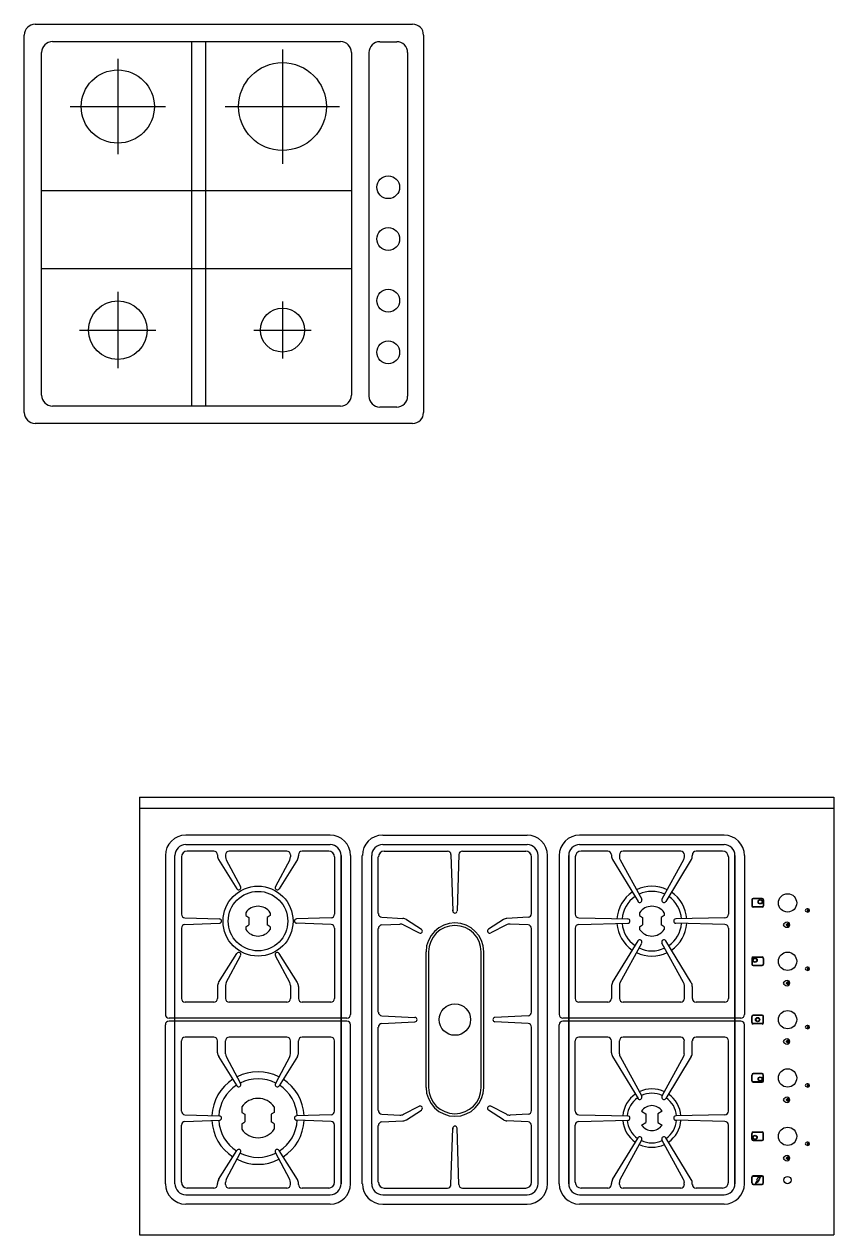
# Model space of a CAD drawing. Header units: millimetres. Extents: x 88 to 1405, y 80 to 747.
# Drawn here: x 618.7 to 730.2, y 80 to 246.7 of the extents above; entities that cross this region are included whole.
import ezdxf

# ---------------------------------------------------------------- set-up
doc = ezdxf.new("R2010")
doc.units = ezdxf.units.MM

# ---------------------------------------------------------------- blocks, each defined once
blk = doc.blocks.new('23')
at = {"color": 0, "linetype": 'Continuous'}
for p, q in [((4422.24, 13586.1), (4474.24, 13586.1)), ((4420.74, 13532.6), (4420.74, 13584.6)), ((4424.64, 13583.7), (4464.32, 13583.7)), ((4443.77, 13583.7), (4443.77, 13533.5)), ((4445.71, 13583.7), (4445.71, 13533.5)), ((4469.72, 13583.68), (4472.04, 13583.68)), ((4475.74, 13584.6), (4475.74, 13532.6)), ((4423.14, 13535), (4423.14, 13582.2)), ((4456.31, 13582.63), (4456.31, 13566.88)), ((4465.82, 13582.2), (4465.82, 13535)), ((4468.22, 13582.18), (4468.22, 13534.86)), ((4468.22, 13582.18), (4468.22, 13534.86)), ((4473.54, 13582.18), (4473.54, 13534.86)), ((4433.62, 13581.32), (4433.62, 13568.19)), ((4427.06, 13574.75), (4440.18, 13574.75)), ((4448.43, 13574.75), (4464.18, 13574.75)), ((4423.14, 13563.17), (4465.82, 13563.17)), ((4423.14, 13552.44), (4465.82, 13552.44)), ((4433.62, 13549.21), (4433.62, 13538.71)), ((4456.31, 13547.9), (4456.31, 13540.03)), ((4428.37, 13543.96), (4438.87, 13543.96)), ((4452.37, 13543.96), (4460.24, 13543.96)), ((4464.32, 13533.5), (4424.64, 13533.5)), ((4472.04, 13533.36), (4469.72, 13533.36)), ((4474.24, 13531.1), (4422.24, 13531.1))]:
    blk.add_line(p, q, dxfattribs=at)
for centre, radius in [((4456.31, 13574.75), 6.05), ((4433.62, 13574.75), 5.04), ((4470.88, 13563.64), 1.57), ((4470.88, 13556.51), 1.57), ((4470.88, 13548.02), 1.57), ((4433.62, 13543.96), 4.03), ((4456.31, 13543.96), 3.03), ((4470.88, 13540.9), 1.57)]:
    blk.add_circle(centre, radius, dxfattribs=at)
for centre, start, end in [((4422.24, 13584.6), 90, 180), ((4474.24, 13584.6), 0, 90), ((4424.64, 13582.2), 90, 180), ((4464.32, 13582.2), 0, 90), ((4469.72, 13582.18), 90, 180), ((4472.04, 13582.18), 0, 90), ((4424.64, 13535), 180, 270), ((4464.32, 13535), 270, 0), ((4469.72, 13534.86), 180, 270), ((4472.04, 13534.86), 270, 0), ((4422.24, 13532.6), 180, 270), ((4474.24, 13532.6), 270, 0)]:
    blk.add_arc(centre, 1.5, start, end, dxfattribs=at)
blk = doc.blocks.new('26')
at = {"color": 0}
for p, q in [((4436.6, 13479.63), (4532.25, 13479.63)), ((4436.6, 13479.63), (4436.6, 13419.35)), ((4532.25, 13479.63), (4532.25, 13419.35)), ((4436.6, 13478.12), (4532.25, 13478.12)), ((4462.88, 13474.4), (4442.99, 13474.4)), ((4470.12, 13474.4), (4490.01, 13474.4)), ((4517.13, 13474.4), (4497.24, 13474.4)), ((4442.99, 13473.1), (4462.88, 13473.1)), ((4446.86, 13472.19), (4443.19, 13472.19)), ((4456.91, 13472.19), (4448.97, 13472.19)), ((4462.68, 13472.19), (4459.01, 13472.19)), ((4470.12, 13473.1), (4490.01, 13473.1)), ((4470.32, 13472.19), (4479.02, 13472.19)), ((4481.1, 13472.19), (4489.81, 13472.19)), ((4497.24, 13473.1), (4517.13, 13473.1)), ((4501.11, 13472.19), (4497.44, 13472.19)), ((4511.16, 13472.19), (4503.22, 13472.19)), ((4516.93, 13472.19), (4513.27, 13472.19)), ((4440.18, 13471.59), (4440.18, 13449.69)), ((4441.48, 13426.38), (4441.48, 13471.59)), ((4442.39, 13471.39), (4442.39, 13463.51)), ((4447.36, 13471.69), (4447.36, 13471.55)), ((4447.51, 13471.02), (4450.02, 13467)), ((4448.47, 13471.69), (4448.47, 13471.4)), ((4448.57, 13471), (4450.54, 13467.3)), ((4457.31, 13471), (4455.33, 13467.3)), ((4458.36, 13471.02), (4455.85, 13467)), ((4457.41, 13471.69), (4457.41, 13471.4)), ((4458.51, 13471.69), (4458.51, 13471.55)), ((4463.49, 13471.39), (4463.49, 13463.51)), ((4464.39, 13426.38), (4464.39, 13471.59)), ((4464.39, 13471.59), (4464.39, 13426.38)), ((4465.7, 13471.59), (4465.7, 13449.69)), ((4467.3, 13426.38), (4467.3, 13471.59)), ((4468.61, 13426.38), (4468.61, 13471.59)), ((4469.51, 13463.58), (4469.51, 13471.39)), ((4479.52, 13471.71), (4479.76, 13463.95)), ((4480.6, 13471.71), (4480.36, 13463.95)), ((4490.61, 13463.58), (4490.61, 13471.39)), ((4491.52, 13426.38), (4491.52, 13471.59)), ((4492.82, 13426.38), (4492.82, 13471.59)), ((4494.43, 13471.59), (4494.43, 13449.69)), ((4495.74, 13426.38), (4495.74, 13471.59)), ((4495.74, 13471.59), (4495.74, 13426.38)), ((4496.64, 13471.39), (4496.64, 13463.51)), ((4501.61, 13471.69), (4501.61, 13471.55)), ((4501.76, 13471.02), (4505.28, 13465.26)), ((4502.72, 13471.69), (4502.72, 13471.4)), ((4502.82, 13471), (4505.8, 13465.56)), ((4511.56, 13471), (4508.58, 13465.56)), ((4512.61, 13471.02), (4509.1, 13465.26)), ((4511.66, 13471.69), (4511.66, 13471.4)), ((4512.76, 13471.69), (4512.76, 13471.55)), ((4517.74, 13471.39), (4517.74, 13463.51)), ((4518.64, 13426.38), (4518.64, 13471.59)), ((4518.64, 13471.59), (4518.64, 13426.38)), ((4519.95, 13471.59), (4519.95, 13449.69)), ((4520.95, 13465.46), (4520.95, 13464.66)), ((4521, 13465.46), (4521, 13464.66)), ((4522.36, 13465.66), (4521.15, 13465.66)), ((4522.36, 13465.61), (4521.15, 13465.61)), ((4522.51, 13465.46), (4522.51, 13464.66)), ((4522.56, 13465.46), (4522.56, 13464.66)), ((4451.25, 13463.71), (4451.25, 13463.33)), ((4454.62, 13463.71), (4454.62, 13463.33)), ((4479.76, 13463.95), (4479.76, 13464.1)), ((4505.5, 13463.71), (4505.5, 13463.33)), ((4508.88, 13463.71), (4508.88, 13463.33)), ((4522.36, 13464.51), (4521.15, 13464.51)), ((4522.36, 13464.46), (4521.15, 13464.46)), ((4528.76, 13463.9), (4528.6, 13464.06)), ((4528.84, 13463.91), (4528.65, 13464.11)), ((4528.89, 13463.96), (4528.71, 13464.14)), ((4528.91, 13464.04), (4528.79, 13464.16)), ((4442.87, 13463.01), (4447.62, 13462.85)), ((4442.87, 13462.09), (4447.62, 13462.25)), ((4451.25, 13463.33), (4451.67, 13463.07)), ((4451.25, 13461.77), (4451.67, 13462.03)), ((4451.67, 13463.07), (4451.67, 13462.03)), ((4454.62, 13463.33), (4454.2, 13463.07)), ((4454.2, 13463.07), (4454.2, 13462.03)), ((4454.62, 13461.77), (4454.2, 13462.03)), ((4463, 13463.01), (4458.25, 13462.85)), ((4463, 13462.09), (4458.25, 13462.25)), ((4469.99, 13463.08), (4472.89, 13462.93)), ((4469.99, 13462.02), (4472.47, 13462.14)), ((4472.97, 13462.03), (4475.14, 13460.92)), ((4473.39, 13462.77), (4475.44, 13461.44)), ((4486.74, 13462.77), (4484.68, 13461.44)), ((4487.15, 13462.03), (4484.99, 13460.92)), ((4490.13, 13463.08), (4487.23, 13462.93)), ((4490.13, 13462.02), (4487.66, 13462.14)), ((4497.12, 13463.01), (4503.88, 13462.85)), ((4497.12, 13462.09), (4503.88, 13462.25)), ((4505.5, 13463.33), (4505.92, 13463.07)), ((4505.5, 13461.77), (4505.92, 13462.03)), ((4505.92, 13463.07), (4505.92, 13462.03)), ((4508.88, 13463.33), (4508.45, 13463.07)), ((4508.45, 13463.07), (4508.45, 13462.03)), ((4508.88, 13461.77), (4508.45, 13462.03)), ((4517.25, 13463.01), (4510.49, 13462.85)), ((4517.25, 13462.09), (4510.49, 13462.25)), ((4525.95, 13461.85), (4525.71, 13462.1)), ((4526.08, 13461.87), (4525.79, 13462.16)), ((4526.15, 13461.94), (4525.88, 13462.21)), ((4526.18, 13462.06), (4525.99, 13462.24)), ((4442.39, 13461.58), (4442.39, 13451.9)), ((4451.25, 13461.77), (4451.25, 13461.39)), ((4454.62, 13461.77), (4454.62, 13461.39)), ((4463.49, 13461.58), (4463.49, 13451.9)), ((4469.51, 13450.02), (4469.51, 13461.52)), ((4490.61, 13450.02), (4490.61, 13461.52)), ((4496.64, 13461.58), (4496.64, 13451.9)), ((4505.5, 13461.77), (4505.5, 13461.39)), ((4508.88, 13461.77), (4508.88, 13461.39)), ((4517.74, 13461.58), (4517.74, 13451.9)), ((4501.76, 13454.08), (4505.28, 13459.84)), ((4502.82, 13454.09), (4505.8, 13459.53)), ((4511.56, 13454.09), (4508.58, 13459.53)), ((4512.61, 13454.08), (4509.1, 13459.84)), ((4447.51, 13454.08), (4450.02, 13458.1)), ((4448.57, 13454.09), (4450.54, 13457.79)), ((4457.31, 13454.09), (4455.33, 13457.79)), ((4458.36, 13454.08), (4455.85, 13458.1)), ((4476.09, 13439.64), (4476.09, 13458.33)), ((4476.45, 13439.64), (4476.45, 13458.33)), ((4483.68, 13439.64), (4483.68, 13458.33)), ((4484.03, 13439.64), (4484.03, 13458.33)), ((4520.95, 13457.42), (4520.95, 13456.62)), ((4521, 13457.42), (4521, 13456.62)), ((4521.15, 13457.63), (4522.36, 13457.63)), ((4521.15, 13457.57), (4522.36, 13457.57)), ((4522.51, 13457.42), (4522.51, 13456.62)), ((4522.56, 13457.42), (4522.56, 13456.62)), ((4521.15, 13456.47), (4522.36, 13456.47)), ((4521.15, 13456.42), (4522.36, 13456.42)), ((4528.76, 13455.86), (4528.6, 13456.03)), ((4528.84, 13455.88), (4528.65, 13456.07)), ((4528.89, 13455.92), (4528.71, 13456.1)), ((4528.91, 13456), (4528.79, 13456.12)), ((4448.47, 13453.69), (4448.47, 13451.9)), ((4457.41, 13453.69), (4457.41, 13451.9)), ((4502.72, 13453.69), (4502.72, 13451.9)), ((4511.66, 13453.69), (4511.66, 13451.9)), ((4525.95, 13453.82), (4525.71, 13454.06)), ((4526.08, 13453.84), (4525.79, 13454.13)), ((4526.15, 13453.91), (4525.88, 13454.18)), ((4526.18, 13454.02), (4525.99, 13454.2)), ((4447.36, 13453.54), (4447.36, 13451.9)), ((4458.51, 13453.54), (4458.51, 13451.9)), ((4501.61, 13453.54), (4501.61, 13451.9)), ((4512.76, 13453.54), (4512.76, 13451.9)), ((4446.86, 13451.4), (4442.89, 13451.4)), ((4456.91, 13451.4), (4448.97, 13451.4)), ((4462.98, 13451.4), (4459.01, 13451.4)), ((4501.11, 13451.4), (4497.14, 13451.4)), ((4511.16, 13451.4), (4503.22, 13451.4)), ((4517.24, 13451.4), (4513.27, 13451.4)), ((4465.19, 13449.19), (4440.68, 13449.19)), ((4465.19, 13448.78), (4440.68, 13448.78)), ((4469.99, 13449.51), (4474.55, 13449.29)), ((4469.99, 13448.46), (4474.55, 13448.68)), ((4490.13, 13449.51), (4485.57, 13449.29)), ((4490.13, 13448.46), (4485.57, 13448.68)), ((4519.45, 13449.19), (4494.93, 13449.19)), ((4519.45, 13448.78), (4494.93, 13448.78)), ((4520.95, 13448.58), (4520.95, 13449.39)), ((4521, 13448.58), (4521, 13449.39)), ((4522.36, 13449.59), (4521.15, 13449.59)), ((4522.36, 13449.54), (4521.15, 13449.54)), ((4522.51, 13448.58), (4522.51, 13449.39)), ((4522.56, 13448.58), (4522.56, 13449.39)), ((4440.18, 13426.38), (4440.18, 13448.28)), ((4465.7, 13426.38), (4465.7, 13448.28)), ((4469.51, 13436.45), (4469.51, 13447.95)), ((4490.61, 13436.45), (4490.61, 13447.95)), ((4494.43, 13426.38), (4494.43, 13448.28)), ((4519.95, 13426.38), (4519.95, 13448.28)), ((4522.36, 13448.43), (4521.15, 13448.43)), ((4522.36, 13448.38), (4521.15, 13448.38)), ((4528.76, 13447.83), (4528.6, 13447.99)), ((4528.84, 13447.84), (4528.65, 13448.03)), ((4528.89, 13447.89), (4528.71, 13448.07)), ((4528.91, 13447.96), (4528.79, 13448.08)), ((4442.39, 13436.39), (4442.39, 13446.07)), ((4446.86, 13446.57), (4442.89, 13446.57)), ((4447.36, 13444.43), (4447.36, 13446.07)), ((4448.47, 13444.28), (4448.47, 13446.07)), ((4456.91, 13446.57), (4448.97, 13446.57)), ((4457.41, 13444.28), (4457.41, 13446.07)), ((4458.51, 13444.43), (4458.51, 13446.07)), ((4462.98, 13446.57), (4459.01, 13446.57)), ((4463.49, 13436.39), (4463.49, 13446.07)), ((4496.64, 13436.39), (4496.64, 13446.07)), ((4501.11, 13446.57), (4497.14, 13446.57)), ((4501.61, 13444.43), (4501.61, 13446.07)), ((4502.72, 13444.28), (4502.72, 13446.07)), ((4511.16, 13446.57), (4503.22, 13446.57)), ((4511.66, 13444.28), (4511.66, 13446.07)), ((4512.76, 13444.43), (4512.76, 13446.07)), ((4517.24, 13446.57), (4513.27, 13446.57)), ((4517.74, 13436.39), (4517.74, 13446.07)), ((4525.95, 13445.78), (4525.71, 13446.02)), ((4526.08, 13445.8), (4525.79, 13446.09)), ((4526.15, 13445.87), (4525.88, 13446.14)), ((4526.18, 13445.98), (4525.99, 13446.17)), ((4447.51, 13443.89), (4450.02, 13439.87)), ((4448.57, 13443.88), (4450.54, 13440.18)), ((4457.31, 13443.88), (4455.33, 13440.18)), ((4458.36, 13443.89), (4455.85, 13439.87)), ((4501.76, 13443.89), (4505.28, 13438.13)), ((4502.82, 13443.88), (4505.8, 13438.43)), ((4511.56, 13443.88), (4508.58, 13438.43)), ((4512.61, 13443.89), (4509.1, 13438.13)), ((4520.95, 13440.55), (4520.95, 13441.35)), ((4521, 13440.55), (4521, 13441.35)), ((4522.36, 13441.55), (4521.15, 13441.55)), ((4522.36, 13441.5), (4521.15, 13441.5)), ((4522.36, 13440.4), (4521.15, 13440.4)), ((4522.36, 13440.34), (4521.15, 13440.34)), ((4522.51, 13440.55), (4522.51, 13441.35)), ((4522.56, 13440.55), (4522.56, 13441.35)), ((4528.76, 13439.79), (4528.6, 13439.95)), ((4528.84, 13439.8), (4528.65, 13440)), ((4528.89, 13439.85), (4528.71, 13440.03)), ((4528.91, 13439.93), (4528.79, 13440.05)), ((4450.71, 13436.96), (4450.71, 13436.2)), ((4455.16, 13436.96), (4455.16, 13436.2)), ((4472.97, 13435.94), (4475.14, 13437.05)), ((4487.15, 13435.94), (4484.99, 13437.05)), ((4525.95, 13437.74), (4525.71, 13437.99)), ((4526.08, 13437.76), (4525.79, 13438.05)), ((4526.15, 13437.83), (4525.88, 13438.1)), ((4526.18, 13437.95), (4525.99, 13438.13)), ((4442.87, 13435.88), (4447.62, 13435.72)), ((4450.71, 13436.2), (4451.13, 13435.94)), ((4451.13, 13435.94), (4451.13, 13434.9)), ((4455.16, 13436.2), (4454.74, 13435.94)), ((4454.74, 13435.94), (4454.74, 13434.9)), ((4463, 13435.88), (4458.25, 13435.72)), ((4469.99, 13435.95), (4472.47, 13435.83)), ((4473.39, 13435.2), (4475.44, 13436.53)), ((4486.74, 13435.2), (4484.68, 13436.53)), ((4490.13, 13435.95), (4487.66, 13435.83)), ((4497.12, 13435.88), (4503.88, 13435.72)), ((4505.78, 13436.39), (4506.38, 13436.02)), ((4506.38, 13436.02), (4506.38, 13434.82)), ((4508.6, 13436.39), (4507.99, 13436.02)), ((4507.99, 13436.02), (4507.99, 13434.82)), ((4517.25, 13435.88), (4510.49, 13435.72)), ((4442.39, 13426.58), (4442.39, 13434.46)), ((4442.87, 13434.96), (4447.62, 13435.12)), ((4450.71, 13434.64), (4451.13, 13434.9)), ((4450.71, 13434.64), (4450.71, 13433.89)), ((4455.16, 13434.64), (4454.74, 13434.9)), ((4455.16, 13434.64), (4455.16, 13433.89)), ((4463, 13434.96), (4458.25, 13435.12)), ((4463.49, 13426.58), (4463.49, 13434.46)), ((4469.51, 13426.58), (4469.51, 13434.39)), ((4469.99, 13434.89), (4472.89, 13435.04)), ((4479.52, 13426.26), (4479.76, 13434.02)), ((4479.76, 13434.02), (4479.76, 13433.87)), ((4480.6, 13426.26), (4480.36, 13434.02)), ((4490.13, 13434.89), (4487.23, 13435.04)), ((4490.61, 13426.58), (4490.61, 13434.39)), ((4496.64, 13426.58), (4496.64, 13434.46)), ((4497.12, 13434.96), (4503.88, 13435.12)), ((4505.78, 13434.45), (4506.38, 13434.82)), ((4507.99, 13434.82), (4508.6, 13434.45)), ((4517.25, 13434.96), (4510.49, 13435.12)), ((4517.74, 13426.58), (4517.74, 13434.46)), ((4501.76, 13426.95), (4505.28, 13432.71)), ((4502.82, 13426.97), (4505.8, 13432.41)), ((4511.56, 13426.97), (4508.58, 13432.41)), ((4512.61, 13426.95), (4509.1, 13432.71)), ((4520.95, 13432.51), (4520.95, 13433.31)), ((4521, 13432.51), (4521, 13433.31)), ((4521.15, 13433.51), (4522.36, 13433.51)), ((4521.15, 13433.46), (4522.36, 13433.46)), ((4521.15, 13432.36), (4522.36, 13432.36)), ((4521.15, 13432.31), (4522.36, 13432.31)), ((4522.51, 13432.51), (4522.51, 13433.31)), ((4522.56, 13432.51), (4522.56, 13433.31)), ((4528.76, 13431.75), (4528.6, 13431.91)), ((4528.84, 13431.77), (4528.65, 13431.96)), ((4528.89, 13431.81), (4528.71, 13431.99)), ((4528.91, 13431.89), (4528.79, 13432.01)), ((4447.51, 13426.95), (4450.02, 13430.97)), ((4448.57, 13426.97), (4450.54, 13430.67)), ((4457.31, 13426.97), (4455.33, 13430.67)), ((4458.36, 13426.95), (4455.85, 13430.97)), ((4525.95, 13429.71), (4525.71, 13429.95)), ((4526.08, 13429.73), (4525.79, 13430.02)), ((4526.15, 13429.8), (4525.88, 13430.07)), ((4526.18, 13429.91), (4525.99, 13430.09)), ((4520.95, 13426.48), (4520.95, 13427.28)), ((4521, 13426.48), (4521, 13427.28)), ((4521.15, 13427.49), (4522.36, 13427.49)), ((4521.15, 13427.43), (4522.36, 13427.43)), ((4521.62, 13426.62), (4521.73, 13426.91)), ((4521.63, 13426.91), (4521.83, 13427.28)), ((4521.73, 13426.91), (4521.63, 13426.91)), ((4522.01, 13426.97), (4521.73, 13426.63)), ((4521.83, 13427.28), (4522.15, 13427.28)), ((4522.15, 13427.28), (4521.87, 13426.97)), ((4521.87, 13426.97), (4522.01, 13426.97)), ((4522.51, 13426.48), (4522.51, 13427.28)), ((4522.56, 13426.48), (4522.56, 13427.28)), ((4446.86, 13425.78), (4443.19, 13425.78)), ((4447.36, 13426.28), (4447.36, 13426.42)), ((4448.47, 13426.28), (4448.47, 13426.56)), ((4456.91, 13425.78), (4448.97, 13425.78)), ((4457.41, 13426.28), (4457.41, 13426.56)), ((4458.51, 13426.28), (4458.51, 13426.42)), ((4462.68, 13425.78), (4459.01, 13425.78)), ((4470.32, 13425.78), (4479.02, 13425.78)), ((4481.1, 13425.78), (4489.81, 13425.78)), ((4501.11, 13425.78), (4497.44, 13425.78)), ((4501.61, 13426.28), (4501.61, 13426.42)), ((4502.72, 13426.28), (4502.72, 13426.56)), ((4511.16, 13425.78), (4503.22, 13425.78)), ((4511.66, 13426.28), (4511.66, 13426.56)), ((4512.76, 13426.28), (4512.76, 13426.42)), ((4516.93, 13425.78), (4513.27, 13425.78)), ((4521.15, 13426.33), (4522.36, 13426.33)), ((4521.15, 13426.28), (4522.36, 13426.28)), ((4521.85, 13426.63), (4521.53, 13426.42)), ((4521.53, 13426.42), (4521.55, 13426.62)), ((4521.55, 13426.62), (4521.62, 13426.62)), ((4521.73, 13426.63), (4521.85, 13426.63)), ((4442.99, 13424.87), (4462.88, 13424.87)), ((4442.99, 13424.87), (4462.88, 13424.87)), ((4462.88, 13423.57), (4442.99, 13423.57)), ((4470.12, 13424.87), (4490.01, 13424.87)), ((4470.12, 13423.57), (4490.01, 13423.57)), ((4497.24, 13424.87), (4517.13, 13424.87)), ((4497.24, 13424.87), (4517.13, 13424.87)), ((4517.13, 13423.57), (4497.24, 13423.57)), ((4436.6, 13419.35), (4532.25, 13419.35))]:
    blk.add_line(p, q, dxfattribs=at)
for centre, radius in [((4452.94, 13462.55), 4.82), ((4452.94, 13462.55), 4.1), ((4522.11, 13465.21), 0.301), ((4522.11, 13465.21), 0.251), ((4525.88, 13465.06), 1.26), ((4521.4, 13457.17), 0.301), ((4521.4, 13457.17), 0.251), ((4525.88, 13457.02), 1.26), ((4480.06, 13448.98), 2.16), ((4525.88, 13448.98), 1.26), ((4521.76, 13448.98), 0.301), ((4521.76, 13448.98), 0.251), ((4525.88, 13440.95), 1.26), ((4522.11, 13440.8), 0.301), ((4522.11, 13440.8), 0.251), ((4525.88, 13432.91), 1.26), ((4521.4, 13432.76), 0.301), ((4521.4, 13432.76), 0.251), ((4525.88, 13426.88), 0.502)]:
    blk.add_circle(centre, radius, dxfattribs=at)
for centre, radius, start, end in [((4442.99, 13471.59), 2.81, 90, 180), ((4462.88, 13471.59), 2.81, 0, 90), ((4470.12, 13471.59), 2.81, 90, 180), ((4490.01, 13471.59), 2.81, 0, 90), ((4497.24, 13471.59), 2.81, 90, 180), ((4517.13, 13471.59), 2.81, 0, 90), ((4442.99, 13471.59), 1.51, 90, 180), ((4443.19, 13471.39), 0.804, 90, 180), ((4446.86, 13471.69), 0.502, 0, 90), ((4448.97, 13471.69), 0.502, 90, 180), ((4456.91, 13471.69), 0.502, 0, 90), ((4459.01, 13471.69), 0.502, 90, 180), ((4462.68, 13471.39), 0.804, 0, 90), ((4462.88, 13471.59), 1.51, 0, 90), ((4470.12, 13471.59), 1.51, 90, 180), ((4470.32, 13471.39), 0.804, 90, 180), ((4479.02, 13471.69), 0.502, 1.7453, 90), ((4481.1, 13471.69), 0.502, 90, 178.2547), ((4489.81, 13471.39), 0.804, 0, 90), ((4490.01, 13471.59), 1.51, 0, 90), ((4497.24, 13471.59), 1.51, 90, 180), ((4497.44, 13471.39), 0.804, 90, 180), ((4501.11, 13471.69), 0.502, 0, 90), ((4503.22, 13471.69), 0.502, 90, 180), ((4511.16, 13471.69), 0.502, 0, 90), ((4513.27, 13471.69), 0.502, 90, 180), ((4516.93, 13471.39), 0.804, 0, 90), ((4517.13, 13471.59), 1.51, 0, 90), ((4448.37, 13471.55), 1, 180, 211.9336), ((4449.32, 13471.4), 0.854, 180, 208.0664), ((4456.55, 13471.4), 0.854, 331.9336, 0), ((4457.51, 13471.55), 1, 328.0664, 0), ((4502.62, 13471.55), 1, 180, 211.9336), ((4503.57, 13471.4), 0.854, 180, 208.0664), ((4510.81, 13471.4), 0.854, 331.9336, 0), ((4511.76, 13471.55), 1, 328.0664, 0), ((4450.27, 13467.16), 0.301, 211.9336, 28.0664), ((4455.6, 13467.16), 0.301, 151.9336, 328.0664), ((4507.19, 13462.55), 4.82, 63.9904, 116.0096), ((4507.19, 13462.55), 4.82, 124.0061, 175.9935), ((4507.19, 13462.55), 4.1, 124.4739, 175.5258), ((4505.53, 13465.42), 0.301, 211.9336, 28.0664), ((4507.19, 13462.55), 4.1, 64.4643, 115.5357), ((4508.85, 13465.42), 0.301, 151.9336, 328.0664), ((4507.19, 13462.55), 4.1, 4.4742, 55.5261), ((4507.19, 13462.55), 4.82, 4.0065, 55.9939), ((4521.15, 13465.46), 0.201, 90, 180), ((4521.15, 13465.46), 0.151, 90, 180), ((4522.36, 13465.46), 0.201, 0, 90), ((4522.36, 13465.46), 0.151, 0, 90), ((4452.94, 13462.55), 2.05, 34.5603, 145.4397), ((4470.02, 13463.58), 0.502, 180, 267.1419), ((4480.06, 13463.95), 0.301, 181.7453, 358.2547), ((4490.11, 13463.58), 0.502, 272.8581, 0), ((4507.19, 13462.55), 2.05, 34.5603, 145.4397), ((4521.15, 13464.66), 0.201, 180, 270), ((4521.15, 13464.66), 0.151, 180, 270), ((4522.36, 13464.66), 0.201, 270, 0), ((4522.36, 13464.66), 0.151, 270, 0), ((4528.73, 13463.76), 0.505, 96.8456, 148.0968), ((4528.73, 13464.3), 0.505, 211.9032, 263.1544), ((4528.81, 13463.88), 0.28, 96.8456, 148.0968), ((4528.81, 13464.18), 0.28, 211.9032, 263.1544), ((4528.67, 13464.03), 0.234, 270, 90), ((4528.78, 13464.03), 0.13, 270, 90), ((4442.89, 13463.51), 0.502, 180, 268.0664), ((4442.89, 13461.58), 0.502, 91.9336, 180), ((4447.61, 13462.55), 0.301, 271.9336, 88.0664), ((4458.26, 13462.55), 0.301, 91.9336, 268.0664), ((4462.98, 13463.51), 0.502, 271.9336, 0), ((4462.98, 13461.58), 0.502, 0, 88.0664), ((4470.02, 13461.52), 0.502, 92.8581, 180), ((4472.52, 13461.14), 1, 62.8581, 92.8581), ((4472.84, 13461.93), 1, 57.1419, 87.1419), ((4480.06, 13458.33), 3.97, 0, 180), ((4480.06, 13458.33), 3.62, 0, 180), ((4487.28, 13461.93), 1, 92.8581, 122.8581), ((4487.61, 13461.14), 1, 87.1419, 117.1419), ((4490.11, 13461.52), 0.502, 0, 87.1419), ((4497.14, 13463.51), 0.502, 180, 268.0664), ((4497.14, 13461.58), 0.502, 91.9336, 180), ((4507.19, 13462.55), 4.82, 184.0065, 235.9939), ((4507.19, 13462.55), 4.1, 184.4742, 235.5261), ((4503.87, 13462.55), 0.301, 271.9336, 88.0664), ((4507.19, 13462.55), 4.1, 304.4739, 355.5258), ((4507.19, 13462.55), 4.82, 304.0061, 355.9935), ((4510.5, 13462.55), 0.301, 91.9336, 268.0664), ((4517.24, 13463.51), 0.502, 271.9336, 0), ((4517.24, 13461.58), 0.502, 0, 88.0664), ((4525.92, 13461.65), 0.757, 96.8456, 148.0968), ((4525.92, 13462.45), 0.757, 211.9032, 263.1544), ((4526.03, 13461.82), 0.421, 96.8456, 148.0968), ((4526.03, 13462.27), 0.421, 211.9032, 263.1544), ((4525.83, 13462.05), 0.352, 270, 90), ((4525.98, 13462.05), 0.195, 270, 90), ((4452.94, 13462.55), 2.05, 214.5603, 325.4397), ((4475.28, 13461.19), 0.301, 242.8581, 57.1419), ((4484.85, 13461.19), 0.301, 122.8581, 297.1419), ((4507.19, 13462.55), 2.05, 214.5603, 325.4397), ((4505.53, 13459.68), 0.301, 331.9336, 148.0664), ((4507.19, 13462.55), 4.1, 244.4643, 295.5357), ((4508.85, 13459.68), 0.301, 31.9336, 208.0664), ((4450.27, 13457.94), 0.301, 331.9336, 148.0664), ((4455.6, 13457.94), 0.301, 31.9336, 208.0664), ((4507.19, 13462.55), 4.82, 243.9904, 296.0096), ((4521.15, 13457.42), 0.201, 90, 180), ((4521.15, 13457.42), 0.151, 90, 180), ((4522.36, 13457.42), 0.201, 0, 90), ((4522.36, 13457.42), 0.151, 0, 90), ((4521.15, 13456.62), 0.201, 180, 270), ((4521.15, 13456.62), 0.151, 180, 270), ((4522.36, 13456.62), 0.201, 270, 0), ((4522.36, 13456.62), 0.151, 270, 0), ((4528.73, 13455.72), 0.505, 96.8456, 148.0968), ((4528.73, 13456.26), 0.505, 211.9032, 263.1544), ((4528.81, 13455.84), 0.28, 96.8456, 148.0968), ((4528.81, 13456.14), 0.28, 211.9032, 263.1544), ((4528.67, 13455.99), 0.234, 270, 90), ((4528.78, 13455.99), 0.13, 270, 90), ((4448.37, 13453.54), 1, 148.0664, 180), ((4449.32, 13453.69), 0.854, 151.9336, 180), ((4456.55, 13453.69), 0.854, 0, 28.0664), ((4457.51, 13453.54), 1, 0, 31.9336), ((4502.62, 13453.54), 1, 148.0664, 180), ((4503.57, 13453.69), 0.854, 151.9336, 180), ((4510.81, 13453.69), 0.854, 0, 28.0664), ((4511.76, 13453.54), 1, 0, 31.9336), ((4525.92, 13453.61), 0.757, 96.8456, 148.0968), ((4525.92, 13454.41), 0.757, 211.9032, 263.1544), ((4526.03, 13453.79), 0.421, 96.8456, 148.0968), ((4526.03, 13454.23), 0.421, 211.9032, 263.1544), ((4525.83, 13454.01), 0.352, 270, 90), ((4525.98, 13454.01), 0.195, 270, 90), ((4442.89, 13451.9), 0.502, 180, 270), ((4446.86, 13451.9), 0.502, 270, 0), ((4448.97, 13451.9), 0.502, 180, 270), ((4456.91, 13451.9), 0.502, 270, 0), ((4459.01, 13451.9), 0.502, 180, 270), ((4462.98, 13451.9), 0.502, 270, 0), ((4497.14, 13451.9), 0.502, 180, 270), ((4501.11, 13451.9), 0.502, 270, 0), ((4503.22, 13451.9), 0.502, 180, 270), ((4511.16, 13451.9), 0.502, 270, 0), ((4513.27, 13451.9), 0.502, 180, 270), ((4517.24, 13451.9), 0.502, 270, 0), ((4440.68, 13449.69), 0.502, 180, 270), ((4440.68, 13448.28), 0.502, 90, 180), ((4465.19, 13449.69), 0.502, 270, 0), ((4465.19, 13448.28), 0.502, 0, 90), ((4470.02, 13450.02), 0.502, 180, 267.1419), ((4474.54, 13448.98), 0.301, 272.8581, 87.1419), ((4485.59, 13448.98), 0.301, 92.8581, 267.1419), ((4490.11, 13450.02), 0.502, 272.8581, 0), ((4494.93, 13449.69), 0.502, 180, 270), ((4494.93, 13448.28), 0.502, 90, 180), ((4519.45, 13449.69), 0.502, 270, 0), ((4519.45, 13448.28), 0.502, 0, 90), ((4521.15, 13449.39), 0.201, 90, 180), ((4521.15, 13448.58), 0.201, 180, 270), ((4521.15, 13449.39), 0.151, 90, 180), ((4521.15, 13448.58), 0.151, 180, 270), ((4522.36, 13449.39), 0.201, 0, 90), ((4522.36, 13449.39), 0.151, 0, 90), ((4522.36, 13448.58), 0.151, 270, 0), ((4522.36, 13448.58), 0.201, 270, 0), ((4470.02, 13447.95), 0.502, 92.8581, 180), ((4490.11, 13447.95), 0.502, 0, 87.1419), ((4528.73, 13447.69), 0.505, 96.8456, 148.0968), ((4528.73, 13448.22), 0.505, 211.9032, 263.1544), ((4528.81, 13447.81), 0.28, 96.8456, 148.0968), ((4528.81, 13448.1), 0.28, 211.9032, 263.1544), ((4528.67, 13447.95), 0.234, 270, 90), ((4528.78, 13447.95), 0.13, 270, 90), ((4442.89, 13446.07), 0.502, 90, 180), ((4446.86, 13446.07), 0.502, 0, 90), ((4448.97, 13446.07), 0.502, 90, 180), ((4456.91, 13446.07), 0.502, 0, 90), ((4459.01, 13446.07), 0.502, 90, 180), ((4462.98, 13446.07), 0.502, 0, 90), ((4497.14, 13446.07), 0.502, 90, 180), ((4501.11, 13446.07), 0.502, 0, 90), ((4503.22, 13446.07), 0.502, 90, 180), ((4511.16, 13446.07), 0.502, 0, 90), ((4513.27, 13446.07), 0.502, 90, 180), ((4517.24, 13446.07), 0.502, 0, 90), ((4525.92, 13445.57), 0.757, 96.8456, 148.0968), ((4525.92, 13446.37), 0.757, 211.9032, 263.1544), ((4526.03, 13445.75), 0.421, 96.8456, 148.0968), ((4526.03, 13446.19), 0.421, 211.9032, 263.1544), ((4525.83, 13445.97), 0.352, 270, 90), ((4525.98, 13445.97), 0.195, 270, 90), ((4448.37, 13444.43), 1, 180, 211.9336), ((4449.32, 13444.28), 0.854, 180, 208.0664), ((4456.55, 13444.28), 0.854, 331.9336, 0), ((4457.51, 13444.43), 1, 328.0664, 0), ((4502.62, 13444.43), 1, 180, 211.9336), ((4503.57, 13444.28), 0.854, 180, 208.0664), ((4510.81, 13444.28), 0.854, 331.9336, 0), ((4511.76, 13444.43), 1, 328.0664, 0), ((4452.94, 13435.42), 6.37, 123.0294, 176.9706), ((4452.94, 13435.42), 6.37, 63.0294, 116.9706), ((4452.94, 13435.42), 5.41, 63.2228, 116.7772), ((4452.94, 13435.42), 6.37, 3.0294, 56.9706), ((4521.15, 13441.35), 0.201, 90, 180), ((4521.15, 13440.55), 0.201, 180, 270), ((4521.15, 13441.35), 0.151, 90, 180), ((4521.15, 13440.55), 0.151, 180, 270), ((4522.36, 13441.35), 0.201, 0, 90), ((4522.36, 13441.35), 0.151, 0, 90), ((4522.36, 13440.55), 0.201, 270, 0), ((4522.36, 13440.55), 0.151, 270, 0), ((4452.94, 13435.42), 5.41, 123.2228, 176.7772), ((4450.27, 13440.03), 0.301, 211.9336, 28.0664), ((4455.6, 13440.03), 0.301, 151.9336, 328.0664), ((4452.94, 13435.42), 5.41, 3.2228, 56.7772), ((4480.06, 13439.64), 3.97, 180, 0), ((4480.06, 13439.64), 3.62, 180, 0), ((4507.19, 13435.42), 4.02, 124.5363, 175.4635), ((4507.19, 13435.42), 4.02, 64.5275, 115.4725), ((4507.19, 13435.42), 3.42, 65.0965, 114.9035), ((4507.19, 13435.42), 4.02, 4.5365, 55.4637), ((4528.73, 13439.65), 0.505, 96.8456, 148.0968), ((4528.73, 13440.18), 0.505, 211.9032, 263.1544), ((4528.81, 13439.77), 0.28, 96.8456, 148.0968), ((4528.81, 13440.06), 0.28, 211.9032, 263.1544), ((4528.67, 13439.92), 0.234, 270, 90), ((4528.78, 13439.92), 0.13, 270, 90), ((4452.94, 13435.42), 2.71, 34.5603, 145.4397), ((4475.28, 13436.78), 0.301, 302.8581, 117.1419), ((4484.85, 13436.78), 0.301, 62.8581, 237.1419), ((4507.19, 13435.42), 3.42, 125.098, 174.902), ((4505.53, 13438.29), 0.301, 211.9336, 28.0664), ((4507.19, 13435.42), 1.71, 34.5603, 145.4397), ((4508.85, 13438.29), 0.301, 151.9336, 328.0664), ((4507.19, 13435.42), 3.42, 5.098, 54.902), ((4525.92, 13437.53), 0.757, 96.8456, 148.0968), ((4525.92, 13438.33), 0.757, 211.9032, 263.1544), ((4526.03, 13437.71), 0.421, 96.8456, 148.0968), ((4526.03, 13438.16), 0.421, 211.9032, 263.1544), ((4525.83, 13437.93), 0.352, 270, 90), ((4525.98, 13437.93), 0.195, 270, 90), ((4442.89, 13436.39), 0.502, 180, 268.0664), ((4447.61, 13435.42), 0.301, 271.9336, 88.0664), ((4458.26, 13435.42), 0.301, 91.9336, 268.0664), ((4462.98, 13436.39), 0.502, 271.9336, 0), ((4470.02, 13436.45), 0.502, 180, 267.1419), ((4472.52, 13436.83), 1, 267.1419, 297.1419), ((4487.61, 13436.83), 1, 242.8581, 272.8581), ((4490.11, 13436.45), 0.502, 272.8581, 0), ((4497.14, 13436.39), 0.502, 180, 268.0664), ((4503.87, 13435.42), 0.301, 271.9336, 88.0664), ((4510.5, 13435.42), 0.301, 91.9336, 268.0664), ((4517.24, 13436.39), 0.502, 271.9336, 0), ((4442.89, 13434.46), 0.502, 91.9336, 180), ((4452.94, 13435.42), 6.37, 183.0294, 236.9706), ((4452.94, 13435.42), 5.41, 183.2228, 236.7772), ((4452.94, 13435.42), 2.71, 214.5603, 325.4397), ((4452.94, 13435.42), 5.41, 303.2228, 356.7772), ((4452.94, 13435.42), 6.37, 303.0294, 356.9706), ((4462.98, 13434.46), 0.502, 0, 88.0664), ((4470.02, 13434.39), 0.502, 92.8581, 180), ((4472.84, 13436.04), 1, 272.8581, 302.8581), ((4480.06, 13434.02), 0.301, 1.7453, 178.2547), ((4487.28, 13436.04), 1, 237.1419, 267.1419), ((4490.11, 13434.39), 0.502, 0, 87.1419), ((4497.14, 13434.46), 0.502, 91.9336, 180), ((4507.19, 13435.42), 4.02, 184.5365, 235.4637), ((4507.19, 13435.42), 3.42, 185.098, 234.902), ((4507.19, 13435.42), 1.71, 214.5603, 325.4397), ((4507.19, 13435.42), 3.42, 305.098, 354.902), ((4507.19, 13435.42), 4.02, 304.5363, 355.4635), ((4517.24, 13434.46), 0.502, 0, 88.0664), ((4505.53, 13432.55), 0.301, 331.9336, 148.0664), ((4507.19, 13435.42), 3.42, 245.0965, 294.9035), ((4508.85, 13432.55), 0.301, 31.9336, 208.0664), ((4521.15, 13433.31), 0.201, 90, 180), ((4521.15, 13432.51), 0.201, 180, 270), ((4521.15, 13433.31), 0.151, 90, 180), ((4521.15, 13432.51), 0.151, 180, 270), ((4522.36, 13433.31), 0.201, 0, 90), ((4522.36, 13433.31), 0.151, 0, 90), ((4522.36, 13432.51), 0.151, 270, 0), ((4522.36, 13432.51), 0.201, 270, 0), ((4528.73, 13431.61), 0.505, 96.8456, 148.0968), ((4528.81, 13431.73), 0.28, 96.8456, 148.0968), ((4528.67, 13431.88), 0.234, 270, 90), ((4528.78, 13431.88), 0.13, 270, 90), ((4450.27, 13430.81), 0.301, 331.9336, 148.0664), ((4452.94, 13435.42), 5.41, 243.2228, 296.7772), ((4455.6, 13430.81), 0.301, 31.9336, 208.0664), ((4507.19, 13435.42), 4.02, 244.5275, 295.4725), ((4525.92, 13429.5), 0.757, 96.8456, 148.0968), ((4525.83, 13429.9), 0.352, 270, 90), ((4528.73, 13432.15), 0.505, 211.9032, 263.1544), ((4528.81, 13432.03), 0.28, 211.9032, 263.1544), ((4452.94, 13435.42), 6.37, 243.0294, 296.9706), ((4525.92, 13430.3), 0.757, 211.9032, 263.1544), ((4526.03, 13429.67), 0.421, 96.8456, 148.0968), ((4526.03, 13430.12), 0.421, 211.9032, 263.1544), ((4525.98, 13429.9), 0.195, 270, 90), ((4448.37, 13426.42), 1, 148.0664, 180), ((4449.32, 13426.56), 0.854, 151.9336, 180), ((4456.55, 13426.56), 0.854, 0, 28.0664), ((4457.51, 13426.42), 1, 0, 31.9336), ((4502.62, 13426.42), 1, 148.0664, 180), ((4503.57, 13426.56), 0.854, 151.9336, 180), ((4510.81, 13426.56), 0.854, 0, 28.0664), ((4511.76, 13426.42), 1, 0, 31.9336), ((4521.15, 13427.28), 0.201, 90, 180), ((4521.15, 13427.28), 0.151, 90, 180), ((4522.36, 13427.28), 0.201, 0, 90), ((4522.36, 13427.28), 0.151, 0, 90), ((4442.99, 13426.38), 2.81, 180, 270), ((4442.99, 13426.38), 1.51, 180, 270), ((4442.99, 13426.38), 1.51, 180, 270), ((4443.19, 13426.58), 0.804, 180, 270), ((4446.86, 13426.28), 0.502, 270, 0), ((4448.97, 13426.28), 0.502, 180, 270), ((4456.91, 13426.28), 0.502, 270, 0), ((4459.01, 13426.28), 0.502, 180, 270), ((4462.68, 13426.58), 0.804, 270, 0), ((4462.88, 13426.38), 1.51, 270, 0), ((4462.88, 13426.38), 2.81, 270, 0), ((4462.88, 13426.38), 1.51, 270, 0), ((4470.12, 13426.38), 2.81, 180, 270), ((4470.12, 13426.38), 1.51, 180, 270), ((4470.32, 13426.58), 0.804, 180, 270), ((4479.02, 13426.28), 0.502, 270, 358.2547), ((4481.1, 13426.28), 0.502, 181.7453, 270), ((4489.81, 13426.58), 0.804, 270, 0), ((4490.01, 13426.38), 2.81, 270, 0), ((4490.01, 13426.38), 1.51, 270, 0), ((4497.24, 13426.38), 2.81, 180, 270), ((4497.24, 13426.38), 1.51, 180, 270), ((4497.24, 13426.38), 1.51, 180, 270), ((4497.44, 13426.58), 0.804, 180, 270), ((4501.11, 13426.28), 0.502, 270, 0), ((4503.22, 13426.28), 0.502, 180, 270), ((4511.16, 13426.28), 0.502, 270, 0), ((4513.27, 13426.28), 0.502, 180, 270), ((4516.93, 13426.58), 0.804, 270, 0), ((4517.13, 13426.38), 1.51, 270, 0), ((4517.13, 13426.38), 1.51, 270, 0), ((4517.13, 13426.38), 2.81, 270, 0), ((4521.15, 13426.48), 0.201, 180, 270), ((4521.15, 13426.48), 0.151, 180, 270), ((4522.36, 13426.48), 0.201, 270, 0), ((4522.36, 13426.48), 0.151, 270, 0)]:
    blk.add_arc(centre, radius, start, end, dxfattribs=at)

msp = doc.modelspace()

# ---------------------------------------------------------------- block references
for name in ['23', '26']:
    msp.add_blockref(name, (-3802.01, -13339.36))

doc.saveas('drawing.dxf')
